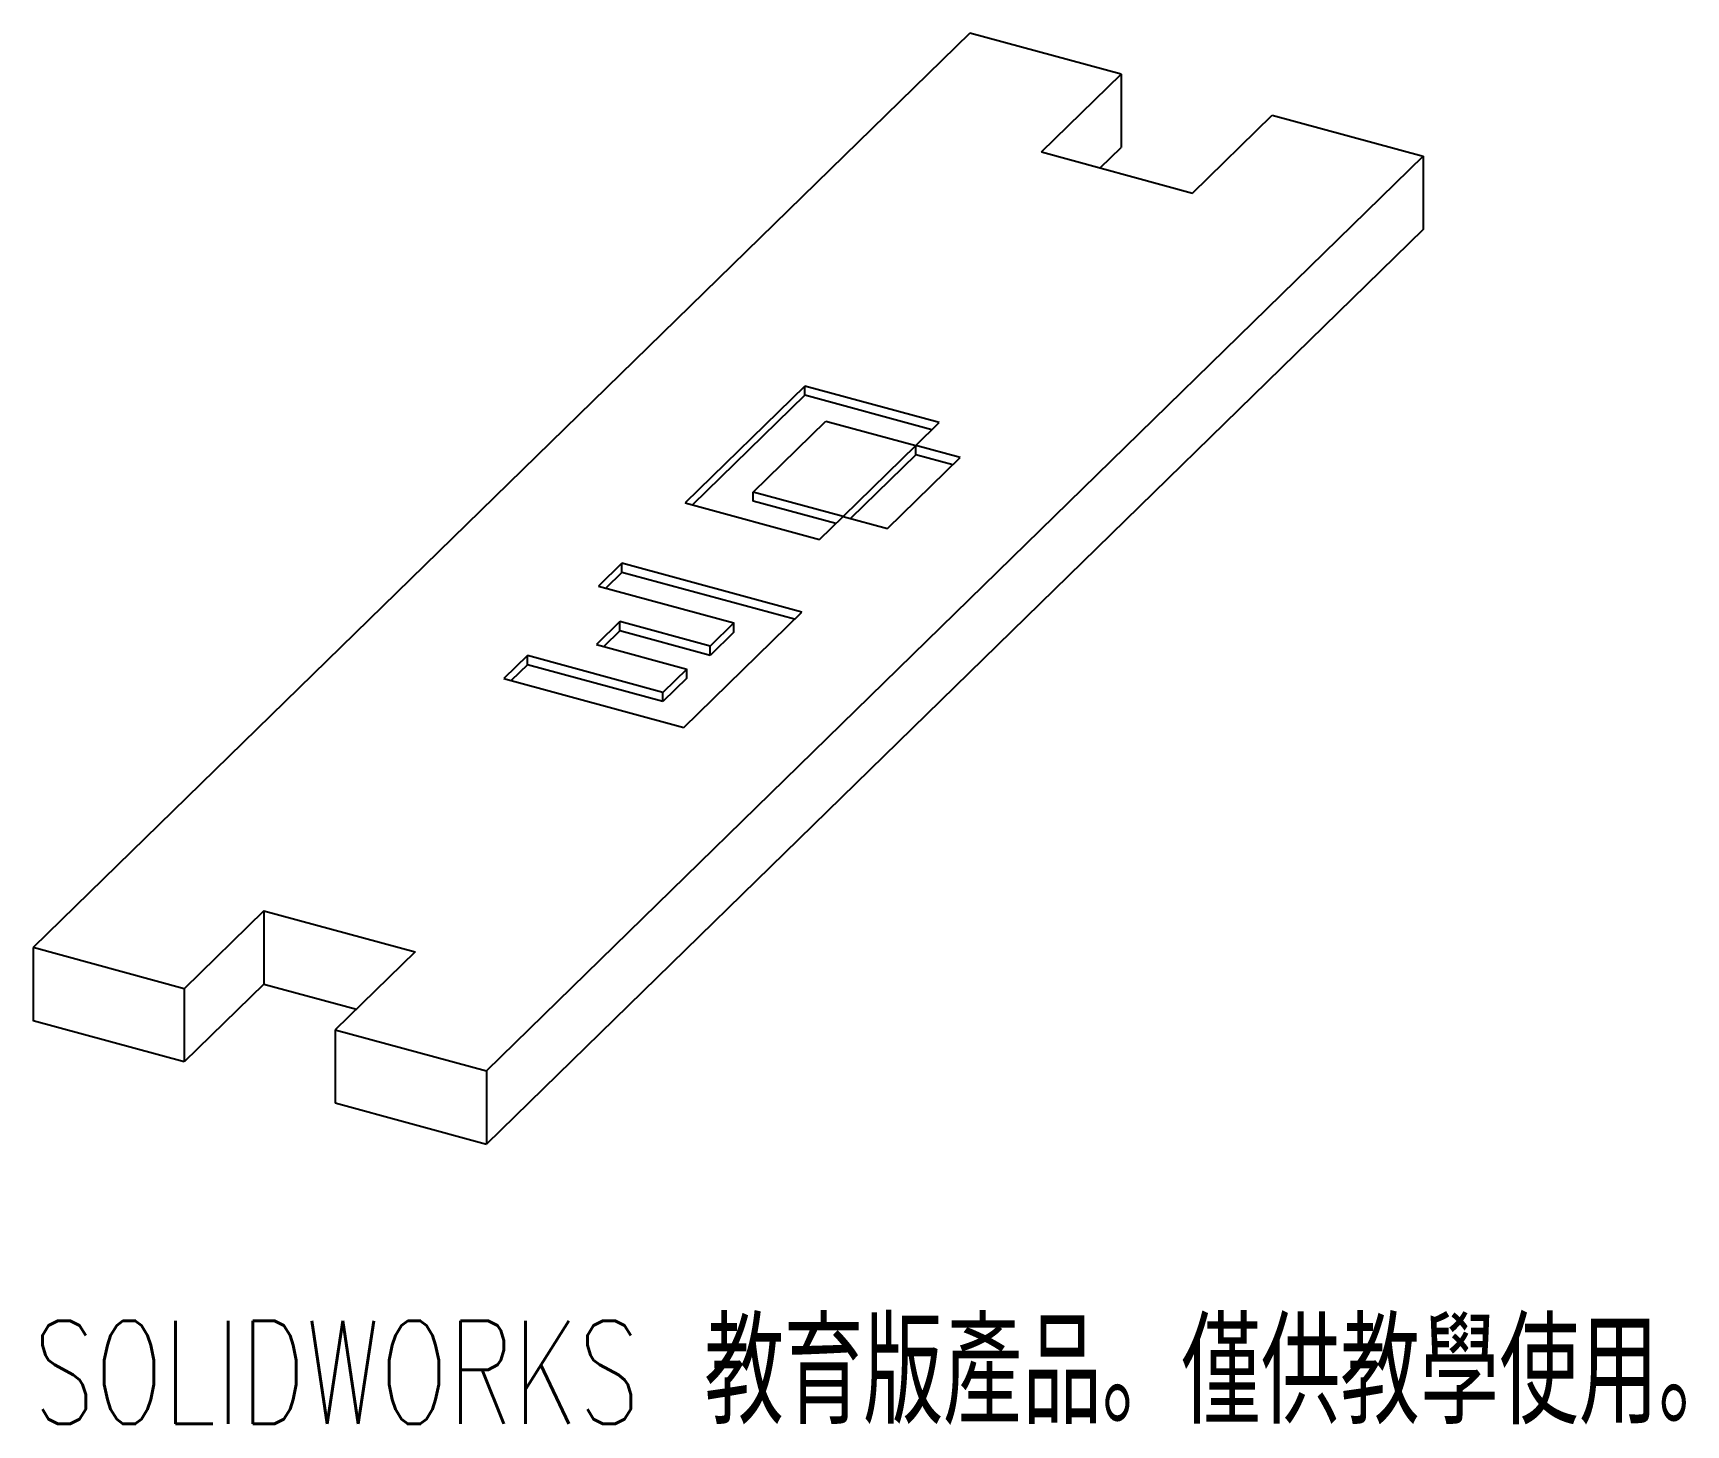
# Paper-space layout '_不等角視圖' of a CAD drawing. Header units: millimetres. Extents: x -32.5 to 44.8, y -37.4 to 27.7.
import ezdxf

# ---------------------------------------------------------------- set-up
doc = ezdxf.new("R2010")
doc.units = ezdxf.units.MM
doc.styles.add('SLDTEXTSTYLE0', font='TXT', dxfattribs={"width": 0.7, "bigfont": 'bigfont'})

psp = doc.layouts.new('_不等角視圖')

# ---------------------------------------------------------------- linework, layer by layer
at = {"color": 7, "linetype": 'Continuous', "lineweight": 25}
for p, q in [((11.322, 27.722), (-32.548, -15.096)), ((18.397, 25.799), (11.322, 27.722)), ((14.663, 22.155), (18.397, 25.799)), ((18.397, 25.799), (18.397, 22.37)), ((21.739, 20.232), (25.472, 23.876)), ((25.472, 23.876), (32.548, 21.953)), ((32.548, 21.953), (-11.322, -20.865)), ((14.663, 22.155), (21.739, 20.232)), ((17.411, 21.408), (18.397, 22.37)), ((32.548, 21.953), (32.548, 18.525)), ((32.548, 18.525), (-11.322, -24.293)), ((3.587, 11.195), (-2.013, 5.729)), ((9.881, 9.484), (3.587, 11.195)), ((3.587, 10.766), (3.587, 11.195)), ((3.587, 10.766), (-1.67, 5.635)), ((9.538, 9.149), (3.587, 10.766)), ((1.165, 6.235), (4.57, 9.558)), ((4.57, 9.558), (8.783, 8.413)), ((8.783, 8.413), (9.881, 9.484)), ((8.792, 8.41), (5.383, 5.094)), ((8.792, 7.982), (5.727, 5)), ((7.459, 4.524), (10.864, 7.847)), ((10.864, 7.847), (8.792, 8.41)), ((8.792, 7.982), (8.792, 8.41)), ((10.52, 7.512), (8.792, 7.982)), ((5.379, 5.09), (1.165, 6.235)), ((1.165, 5.806), (1.165, 6.235)), ((-2.013, 5.729), (4.281, 4.018)), ((5.035, 4.754), (1.165, 5.806)), ((4.281, 4.018), (5.379, 5.09)), ((5.383, 5.094), (7.459, 4.524)), ((-4.976, 2.901), (-6.074, 1.829)), ((-4.976, 2.472), (-5.73, 1.736)), ((3.45, 0.611), (-4.976, 2.901)), ((-4.976, 2.472), (-4.976, 2.901)), ((3.106, 0.275), (-4.976, 2.472)), ((-6.074, 1.829), (0.271, 0.105)), ((-5.075, 0.165), (-6.173, -0.907)), ((-0.845, -0.985), (-5.075, 0.165)), ((-5.075, -0.264), (-5.075, 0.165)), ((-2.077, -4.783), (3.45, 0.611)), ((0.271, 0.105), (-0.845, -0.985)), ((0.271, -0.324), (0.271, 0.105)), ((-5.075, -0.264), (-5.829, -1)), ((-0.845, -1.414), (-5.075, -0.264)), ((0.271, -0.324), (-0.845, -1.414)), ((-9.404, -1.422), (-10.502, -2.494)), ((-3.059, -3.146), (-9.404, -1.422)), ((-9.404, -1.851), (-9.404, -1.422)), ((-6.173, -0.907), (-1.943, -2.057)), ((-0.845, -1.414), (-0.845, -0.985)), ((-9.404, -1.851), (-10.159, -2.587)), ((-3.059, -3.575), (-9.404, -1.851)), ((-1.943, -2.057), (-3.059, -3.146)), ((-1.943, -2.485), (-1.943, -2.057)), ((-10.502, -2.494), (-2.077, -4.783)), ((-1.943, -2.485), (-3.059, -3.575)), ((-3.059, -3.575), (-3.059, -3.146)), ((-21.739, -13.375), (-25.472, -17.019)), ((-21.739, -13.375), (-14.663, -15.298)), ((-21.739, -13.375), (-21.739, -16.803)), ((-25.472, -17.019), (-32.548, -15.096)), ((-32.548, -15.096), (-32.548, -18.525)), ((-14.663, -15.298), (-18.397, -18.942)), ((-21.739, -16.803), (-25.472, -20.447)), ((-25.472, -17.019), (-25.472, -20.447)), ((-21.739, -16.803), (-17.411, -17.98)), ((-25.472, -20.447), (-32.548, -18.525)), ((-18.397, -18.942), (-18.397, -22.37)), ((-18.397, -18.942), (-11.322, -20.865)), ((-11.322, -20.865), (-11.322, -24.293)), ((-18.397, -22.37), (-11.322, -24.293))]:
    psp.add_line(p, q, dxfattribs=at)

# ---------------------------------------------------------------- texts
at = {"color": 7, "linetype": 'Continuous', "insert": (-32.548, -32.563), "char_height": 4.83362, "attachment_point": 1, "style": 'SLDTEXTSTYLE0'}
psp.add_mtext('SOLIDWORKS 教育版產品。僅供教學使用。', dxfattribs=at)

doc.saveas('drawing.dxf')
